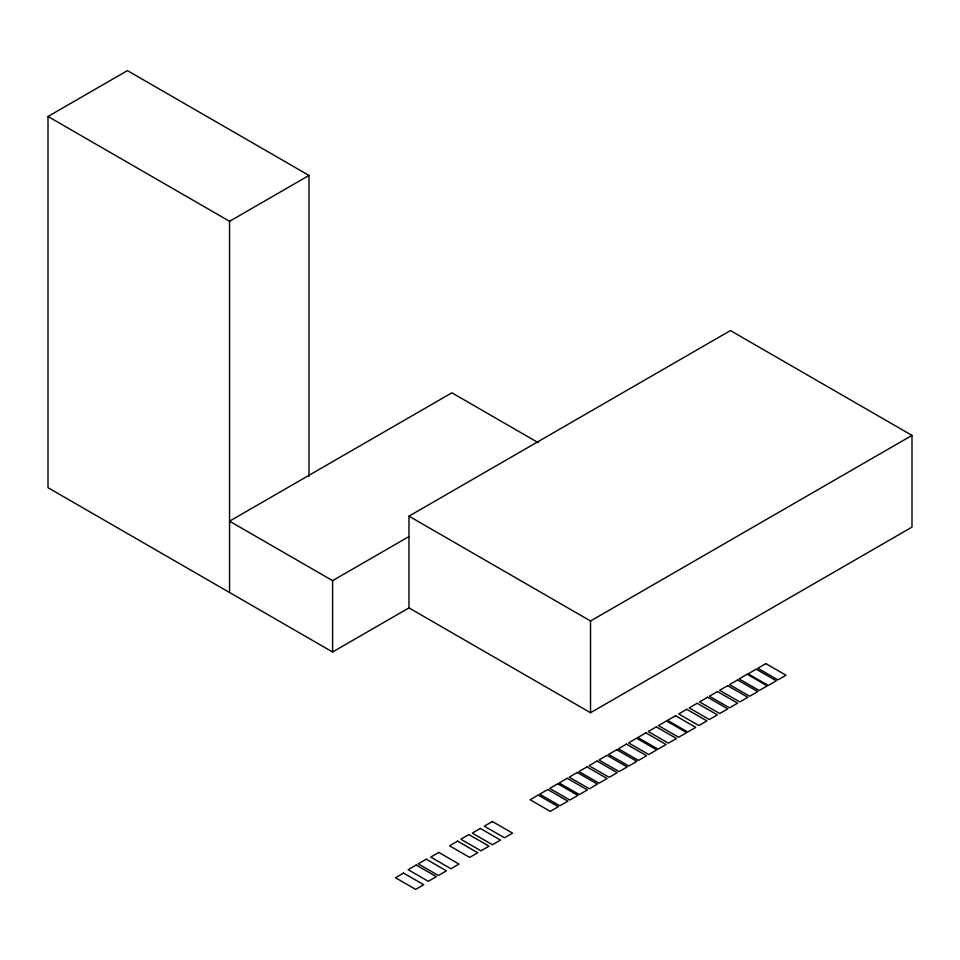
<?xml version="1.0" encoding="UTF-8"?>
<svg xmlns="http://www.w3.org/2000/svg" width="960" height="960" viewBox="0 0 960 960"><rect width="100%" height="100%" fill="white"/><g stroke="black" fill="none" stroke-linecap="round" stroke-linejoin="round"><path stroke-width="1.44" d="M408.864 607.956L332.592 651.996L48 487.68L48 116.484L127.44 70.62L308.988 175.44L308.988 476.292M48 116.484L229.56 221.304L308.988 175.44M408.972 516.168L730.44 330.576L912 435.396L912 527.112L590.532 712.716L408.972 607.896L408.972 516.168L590.532 620.988L912 435.396M538.188 442.632L451.884 392.808L229.56 521.172L332.592 580.656L408.864 536.628M590.532 620.988L590.532 712.716M332.592 580.656L332.592 651.996M229.56 221.304L229.56 592.5M416.196 865.02L408.144 869.676L428.292 881.304L436.344 876.648L416.196 865.02M426.276 859.2L418.212 863.856L438.36 875.484L446.424 870.84L426.276 859.2M457.584 841.128L449.52 845.784L469.668 857.412L477.732 852.756L457.584 841.128M468.864 834.552L460.812 839.208L480.96 850.836L489.012 846.18L468.864 834.552M747.132 674.232L739.08 678.888L759.228 690.516L767.28 685.872L747.132 674.232M438.816 852.432L430.752 857.088L450.9 868.716L458.964 864.072L438.816 852.432M480.36 828.456L472.296 833.1L492.444 844.74L500.508 840.084L480.36 828.456M492.384 821.508L484.32 826.164L504.468 837.792L512.532 833.148L492.384 821.508M538.152 795.084L530.088 799.74L550.236 811.368L558.288 806.724L538.152 795.084M547.764 789.54L539.712 794.184L559.86 805.824L567.912 801.168L547.764 789.54M557.76 783.768L549.696 788.424L569.844 800.052L577.908 795.396L557.76 783.768M567.252 778.284L559.188 782.94L579.336 794.568L587.4 789.912L567.252 778.284M577.284 772.5L569.22 777.144L589.368 788.784L597.42 784.128L577.284 772.5M586.968 766.908L578.904 771.552L599.052 783.192L607.116 778.536L586.968 766.908M597.096 761.052L589.044 765.708L609.192 777.336L617.244 772.68L597.096 761.052M607.02 755.316L598.968 759.972L619.116 771.6L627.168 766.956L607.02 755.316M616.728 749.724L608.664 754.368L628.812 766.008L636.876 761.352L616.728 749.724M626.436 744.12L618.372 748.776L638.52 760.404L646.584 755.748L626.436 744.12M636.6 738.24L628.548 742.896L648.696 754.524L656.748 749.88L636.6 738.24M645.924 732.864L637.872 737.508L658.02 749.148L666.072 744.492L645.924 732.864M656.304 726.876L648.24 731.52L668.388 743.16L676.452 738.504L656.304 726.876M666.528 720.96L658.476 725.616L678.624 737.244L686.676 732.6L666.528 720.96M675.6 715.728L667.536 720.384L687.684 732.012L695.748 727.368L675.6 715.728M686.772 709.284L678.708 713.94L698.856 725.568L706.92 720.912L686.772 709.284M697.224 703.248L689.172 707.892L709.32 719.532L717.372 714.876L697.224 703.248M707.628 697.236L699.564 701.892L719.712 713.52L727.776 708.876L707.628 697.236M717.468 691.56L709.404 696.216L729.552 707.844L737.616 703.188L717.468 691.56M727.68 685.656L719.628 690.312L739.776 701.94L747.828 697.296L727.68 685.656M737.568 679.956L729.516 684.6L749.652 696.24L757.716 691.584L737.568 679.956M756.204 669.192L748.14 673.848L768.288 685.476L776.352 680.832L756.204 669.192M765.876 663.612L757.812 668.268L777.96 679.896L786.024 675.24L765.876 663.612M403.572 873.096L395.52 877.752L415.656 889.38L423.72 884.724L403.572 873.096"/></g></svg>
